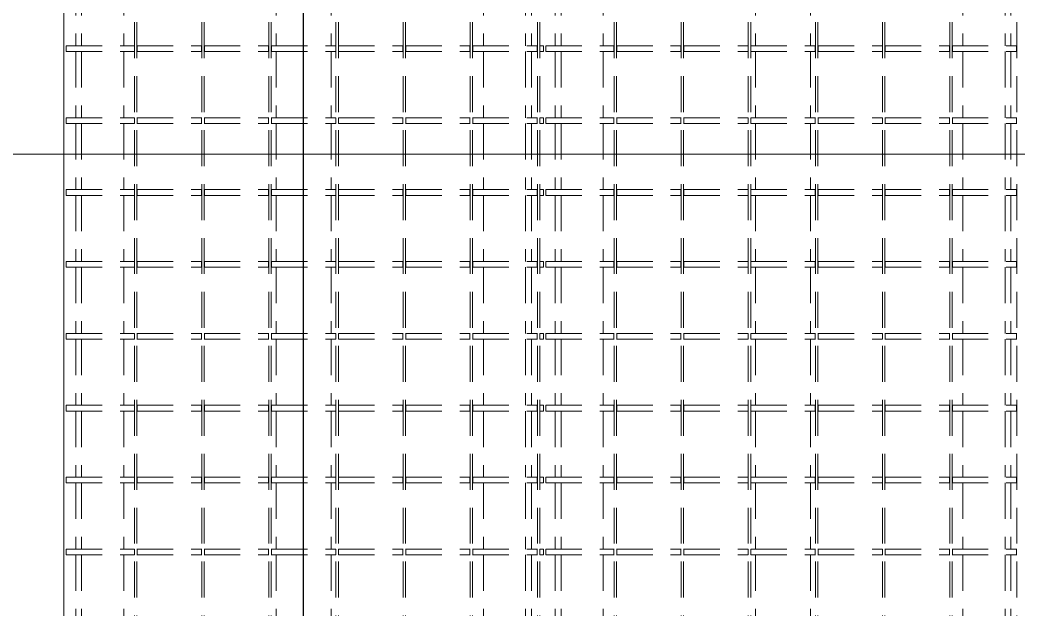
# Model space of a CAD drawing. Extents: x 28911 to 70911, y -59 to 29641.
# Drawn here: x 43681 to 45763, y 20314 to 21543 of the extents above; entities that cross this region are included whole.
import ezdxf
from ezdxf.lldxf.tags import DXFTag

# ---------------------------------------------------------------- set-up
doc = ezdxf.new("R2010")
doc.units = 0
doc.header["$LTSCALE"] = 300
doc.header["$MEASUREMENT"] = 0
doc.linetypes.add('CONTINUA', pattern=[0])
doc.linetypes.add('HIDDEN', pattern=[0.375, 0.25, -0.125])
for name, color, linetype, lineweight in [('20 CENTERLINE 0.05', 6, 'CENTER', 9), ('23 CONTINUA 0.35', 4, 'Continuous', 35), ('31 NASCOSTA 0.18', 3, 'HIDDEN', 18)]:
    doc.layers.add(name, color=color, linetype=linetype, lineweight=lineweight)
tags = doc.linetypes.add('CENTER', pattern=[2, 1.25, -0.25, 0.25, -0.25]).pattern_tags.tags
tags[10:11] = [DXFTag(74, 4), DXFTag(75, 0), DXFTag(340, '0'), DXFTag(46, 1.0), DXFTag(50, 0.0), DXFTag(44, 0.0), DXFTag(45, 0.0)]
tags[8:9] = [DXFTag(74, 4), DXFTag(75, 0), DXFTag(340, '0'), DXFTag(46, 1.0), DXFTag(50, 0.0), DXFTag(44, 0.0), DXFTag(45, 0.0)]
tags[6:7] = [DXFTag(74, 4), DXFTag(75, 0), DXFTag(340, '0'), DXFTag(46, 1.0), DXFTag(50, 0.0), DXFTag(44, 0.0), DXFTag(45, 0.0)]
tags[4:5] = [DXFTag(74, 4), DXFTag(75, 0), DXFTag(340, '0'), DXFTag(46, 1.0), DXFTag(50, 0.0), DXFTag(44, 0.0), DXFTag(45, 0.0)]

# ---------------------------------------------------------------- blocks, each defined once
blk = doc.blocks.new('A$C46c43aaa')
at = {"layer": '31 NASCOSTA 0.18', "color": 7, "linetype": 'CONTINUA'}
blk.add_line((-6000, 1730), (-6000, -1730), dxfattribs=at)
at = {"layer": '31 NASCOSTA 0.18', "color": 253}
for p, q in [((-5852.5, -1600), (-5852.5, 1600)), ((-5847.5, -1600), (-5847.5, 1600)), ((-5712.5, -1600), (-5712.5, 1600)), ((-5707.5, -1600), (-5707.5, 1600)), ((-5572.5, -1600), (-5572.5, 1600)), ((-5567.5, -1600), (-5567.5, 1600)), ((-5432.5, -1600), (-5432.5, 1600)), ((-5427.5, -1600), (-5427.5, 1600)), ((-5292.5, -1600), (-5292.5, 1600)), ((-5287.5, -1600), (-5287.5, 1600)), ((-5152.5, -1600), (-5152.5, 1600)), ((-5147.5, -1600), (-5147.5, 1600)), ((-5012.5, -1600), (-5012.5, 1600)), ((-5007.5, -1600), (-5007.5, 1600)), ((-4852.5, -1600), (-4852.5, 1600)), ((-4847.5, -1600), (-4847.5, 1600)), ((-4712.5, -1600), (-4712.5, 1600)), ((-4707.5, -1600), (-4707.5, 1600)), ((-4572.5, -1600), (-4572.5, 1600)), ((-4567.5, -1600), (-4567.5, 1600)), ((-4432.5, -1600), (-4432.5, 1600)), ((-4427.5, -1600), (-4427.5, 1600)), ((-4292.5, -1600), (-4292.5, 1600)), ((-4287.5, -1600), (-4287.5, 1600)), ((-4152.5, -1600), (-4152.5, 1600)), ((-4147.5, -1600), (-4147.5, 1600)), ((-4012.5, -1600), (-4012.5, 1600)), ((-5975, 364), (-5975, 226)), ((-5963, 364), (-5963, 226)), ((-5875, 364), (-5875, 226)), ((-5557.5, 364), (-5557.5, 226)), ((-5442.5, 364), (-5442.5, 226)), ((-5125, 364), (-5125, 226)), ((-5037, 364), (-5037, 226)), ((-5025, 364), (-5025, 226)), ((-4975, 364), (-4975, 226)), ((-4963, 364), (-4963, 226)), ((-4875, 364), (-4875, 226)), ((-4557.5, 364), (-4557.5, 226)), ((-4442.5, 364), (-4442.5, 226)), ((-4125, 364), (-4125, 226)), ((-4037, 364), (-4037, 226)), ((-4025, 364), (-4025, 226)), ((-5995, 214), (-5995, 226)), ((-5995, 226), (-5853, 226)), ((-5995, 214), (-5853, 214)), ((-5975, 214), (-5975, 76)), ((-5963, 214), (-5963, 76)), ((-5875, 214), (-5875, 76)), ((-5853, 214), (-5853, 226)), ((-5852.5, 226), (-5853, 226)), ((-5853, 214), (-5852.5, 214)), ((-5847, 226), (-5847.5, 226)), ((-5847.5, 214), (-5847, 214)), ((-5847, 214), (-5847, 226)), ((-5847, 226), (-5713, 226)), ((-5847, 214), (-5713, 214)), ((-5713, 214), (-5713, 226)), ((-5712.5, 226), (-5713, 226)), ((-5713, 214), (-5712.5, 214)), ((-5707, 226), (-5707.5, 226)), ((-5707.5, 214), (-5707, 214)), ((-5707, 214), (-5707, 226)), ((-5707, 226), (-5573, 226)), ((-5707, 214), (-5573, 214)), ((-5573, 214), (-5573, 226)), ((-5572.5, 226), (-5573, 226)), ((-5573, 214), (-5572.5, 214)), ((-5567, 226), (-5567.5, 226)), ((-5567.5, 214), (-5567, 214)), ((-5567, 214), (-5567, 226)), ((-5567, 226), (-5433, 226)), ((-5567, 214), (-5433, 214)), ((-5557.5, 214), (-5557.5, 76)), ((-5442.5, 214), (-5442.5, 76)), ((-5433, 214), (-5433, 226)), ((-5432.5, 226), (-5433, 226)), ((-5433, 214), (-5432.5, 214)), ((-5427, 226), (-5427.5, 226)), ((-5427.5, 214), (-5427, 214)), ((-5427, 214), (-5427, 226)), ((-5427, 226), (-5293, 226)), ((-5427, 214), (-5293, 214)), ((-5293, 214), (-5293, 226)), ((-5292.5, 226), (-5293, 226)), ((-5293, 214), (-5292.5, 214)), ((-5287, 226), (-5287.5, 226)), ((-5287.5, 214), (-5287, 214)), ((-5287, 214), (-5287, 226)), ((-5287, 226), (-5153, 226)), ((-5287, 214), (-5153, 214)), ((-5153, 214), (-5153, 226)), ((-5152.5, 226), (-5153, 226)), ((-5153, 214), (-5152.5, 214)), ((-5147, 226), (-5147.5, 226)), ((-5147.5, 214), (-5147, 214)), ((-5147, 214), (-5147, 226)), ((-5147, 226), (-5013, 226)), ((-5147, 214), (-5013, 214)), ((-5125, 214), (-5125, 76)), ((-5037, 214), (-5037, 76)), ((-5025, 214), (-5025, 76)), ((-5013, 214), (-5013, 226)), ((-5012.5, 226), (-5013, 226)), ((-5013, 214), (-5012.5, 214)), ((-5007, 226), (-5007.5, 226)), ((-5007.5, 214), (-5007, 214)), ((-5007, 214), (-5007, 226)), ((-5007, 226), (-5000, 226)), ((-5007, 214), (-5000, 214)), ((-5000, 214), (-5000, 226)), ((-4995, 214), (-4995, 226)), ((-4995, 226), (-4853, 226)), ((-4995, 214), (-4853, 214)), ((-4975, 214), (-4975, 76)), ((-4963, 214), (-4963, 76)), ((-4875, 214), (-4875, 76)), ((-4853, 214), (-4853, 226)), ((-4852.5, 226), (-4853, 226)), ((-4853, 214), (-4852.5, 214)), ((-4847, 226), (-4847.5, 226)), ((-4847.5, 214), (-4847, 214)), ((-4847, 214), (-4847, 226)), ((-4847, 226), (-4713, 226)), ((-4847, 214), (-4713, 214)), ((-4713, 214), (-4713, 226)), ((-4712.5, 226), (-4713, 226)), ((-4713, 214), (-4712.5, 214)), ((-4707, 226), (-4707.5, 226)), ((-4707.5, 214), (-4707, 214)), ((-4707, 214), (-4707, 226)), ((-4707, 226), (-4573, 226)), ((-4707, 214), (-4573, 214)), ((-4573, 214), (-4573, 226)), ((-4572.5, 226), (-4573, 226)), ((-4573, 214), (-4572.5, 214)), ((-4567, 226), (-4567.5, 226)), ((-4567.5, 214), (-4567, 214)), ((-4567, 214), (-4567, 226)), ((-4567, 226), (-4433, 226)), ((-4567, 214), (-4433, 214)), ((-4557.5, 214), (-4557.5, 76)), ((-4442.5, 214), (-4442.5, 76)), ((-4433, 214), (-4433, 226)), ((-4432.5, 226), (-4433, 226)), ((-4433, 214), (-4432.5, 214)), ((-4427, 226), (-4427.5, 226)), ((-4427.5, 214), (-4427, 214)), ((-4427, 214), (-4427, 226)), ((-4427, 226), (-4293, 226)), ((-4427, 214), (-4293, 214)), ((-4293, 214), (-4293, 226)), ((-4292.5, 226), (-4293, 226)), ((-4293, 214), (-4292.5, 214)), ((-4287, 226), (-4287.5, 226)), ((-4287.5, 214), (-4287, 214)), ((-4287, 214), (-4287, 226)), ((-4287, 226), (-4153, 226)), ((-4287, 214), (-4153, 214)), ((-4153, 214), (-4153, 226)), ((-4152.5, 226), (-4153, 226)), ((-4153, 214), (-4152.5, 214)), ((-4147, 226), (-4147.5, 226)), ((-4147.5, 214), (-4147, 214)), ((-4147, 214), (-4147, 226)), ((-4147, 226), (-4013, 226)), ((-4147, 214), (-4013, 214)), ((-4125, 214), (-4125, 76)), ((-4037, 214), (-4037, 76)), ((-4025, 214), (-4025, 76)), ((-4013, 214), (-4013, 226)), ((-4012.5, 226), (-4013, 226)), ((-4013, 214), (-4012.5, 214)), ((-5995, 64), (-5995, 76)), ((-5995, 76), (-5853, 76)), ((-5995, 64), (-5853, 64)), ((-5975, 64), (-5975, -74)), ((-5963, 64), (-5963, -74)), ((-5875, 64), (-5875, -74)), ((-5853, 64), (-5853, 76)), ((-5852.5, 76), (-5853, 76)), ((-5853, 64), (-5852.5, 64)), ((-5847, 76), (-5847.5, 76)), ((-5847.5, 64), (-5847, 64)), ((-5847, 64), (-5847, 76)), ((-5847, 76), (-5713, 76)), ((-5847, 64), (-5713, 64)), ((-5713, 64), (-5713, 76)), ((-5712.5, 76), (-5713, 76)), ((-5713, 64), (-5712.5, 64)), ((-5707, 76), (-5707.5, 76)), ((-5707.5, 64), (-5707, 64)), ((-5707, 64), (-5707, 76)), ((-5707, 76), (-5573, 76)), ((-5707, 64), (-5573, 64)), ((-5573, 64), (-5573, 76)), ((-5572.5, 76), (-5573, 76)), ((-5573, 64), (-5572.5, 64)), ((-5567, 76), (-5567.5, 76)), ((-5567.5, 64), (-5567, 64)), ((-5567, 64), (-5567, 76)), ((-5567, 76), (-5433, 76)), ((-5567, 64), (-5433, 64)), ((-5557.5, 64), (-5557.5, -74)), ((-5442.5, 64), (-5442.5, -74)), ((-5433, 64), (-5433, 76)), ((-5432.5, 76), (-5433, 76)), ((-5433, 64), (-5432.5, 64)), ((-5427, 76), (-5427.5, 76)), ((-5427.5, 64), (-5427, 64)), ((-5427, 64), (-5427, 76)), ((-5427, 76), (-5293, 76)), ((-5427, 64), (-5293, 64)), ((-5293, 64), (-5293, 76)), ((-5292.5, 76), (-5293, 76)), ((-5293, 64), (-5292.5, 64)), ((-5287, 76), (-5287.5, 76)), ((-5287.5, 64), (-5287, 64)), ((-5287, 64), (-5287, 76)), ((-5287, 76), (-5153, 76)), ((-5287, 64), (-5153, 64)), ((-5153, 64), (-5153, 76)), ((-5152.5, 76), (-5153, 76)), ((-5153, 64), (-5152.5, 64)), ((-5147, 76), (-5147.5, 76)), ((-5147.5, 64), (-5147, 64)), ((-5147, 64), (-5147, 76)), ((-5147, 76), (-5013, 76)), ((-5147, 64), (-5013, 64)), ((-5125, 64), (-5125, -74)), ((-5037, 64), (-5037, -74)), ((-5025, 64), (-5025, -74)), ((-5013, 64), (-5013, 76)), ((-5012.5, 76), (-5013, 76)), ((-5013, 64), (-5012.5, 64)), ((-5007, 76), (-5007.5, 76)), ((-5007.5, 64), (-5007, 64)), ((-5007, 76), (-5000, 76)), ((-5007, 64), (-5007, 76)), ((-5007, 64), (-5000, 64)), ((-5000, 64), (-5000, 76)), ((-4995, 64), (-4995, 76)), ((-4995, 76), (-4853, 76)), ((-4995, 64), (-4853, 64)), ((-4975, 64), (-4975, -74)), ((-4963, 64), (-4963, -74)), ((-4875, 64), (-4875, -74)), ((-4853, 64), (-4853, 76)), ((-4852.5, 76), (-4853, 76)), ((-4853, 64), (-4852.5, 64)), ((-4847, 76), (-4847.5, 76)), ((-4847.5, 64), (-4847, 64)), ((-4847, 64), (-4847, 76)), ((-4847, 76), (-4713, 76)), ((-4847, 64), (-4713, 64)), ((-4713, 64), (-4713, 76)), ((-4712.5, 76), (-4713, 76)), ((-4713, 64), (-4712.5, 64)), ((-4707, 76), (-4707.5, 76)), ((-4707.5, 64), (-4707, 64)), ((-4707, 64), (-4707, 76)), ((-4707, 76), (-4573, 76)), ((-4707, 64), (-4573, 64)), ((-4573, 64), (-4573, 76)), ((-4572.5, 76), (-4573, 76)), ((-4573, 64), (-4572.5, 64)), ((-4567, 76), (-4567.5, 76)), ((-4567.5, 64), (-4567, 64)), ((-4567, 64), (-4567, 76)), ((-4567, 76), (-4433, 76)), ((-4567, 64), (-4433, 64)), ((-4557.5, 64), (-4557.5, -74)), ((-4442.5, 64), (-4442.5, -74)), ((-4433, 64), (-4433, 76)), ((-4432.5, 76), (-4433, 76)), ((-4433, 64), (-4432.5, 64)), ((-4427, 76), (-4427.5, 76)), ((-4427.5, 64), (-4427, 64)), ((-4427, 64), (-4427, 76)), ((-4427, 76), (-4293, 76)), ((-4427, 64), (-4293, 64)), ((-4293, 64), (-4293, 76)), ((-4292.5, 76), (-4293, 76)), ((-4293, 64), (-4292.5, 64)), ((-4287, 76), (-4287.5, 76)), ((-4287.5, 64), (-4287, 64)), ((-4287, 64), (-4287, 76)), ((-4287, 76), (-4153, 76)), ((-4287, 64), (-4153, 64)), ((-4153, 64), (-4153, 76)), ((-4152.5, 76), (-4153, 76)), ((-4153, 64), (-4152.5, 64)), ((-4147, 76), (-4147.5, 76)), ((-4147.5, 64), (-4147, 64)), ((-4147, 64), (-4147, 76)), ((-4147, 76), (-4013, 76)), ((-4147, 64), (-4013, 64)), ((-4125, 64), (-4125, -74)), ((-4037, 64), (-4037, -74)), ((-4025, 64), (-4025, -74)), ((-4013, 64), (-4013, 76)), ((-4012.5, 76), (-4013, 76)), ((-4013, 64), (-4012.5, 64)), ((-5995, -86), (-5995, -74)), ((-5995, -74), (-5853, -74)), ((-5853, -86), (-5853, -74)), ((-5852.5, -74), (-5853, -74)), ((-5847, -74), (-5847.5, -74)), ((-5847, -86), (-5847, -74)), ((-5847, -74), (-5713, -74)), ((-5713, -86), (-5713, -74)), ((-5712.5, -74), (-5713, -74)), ((-5707, -74), (-5707.5, -74)), ((-5707, -86), (-5707, -74)), ((-5707, -74), (-5573, -74)), ((-5573, -86), (-5573, -74)), ((-5572.5, -74), (-5573, -74)), ((-5567, -74), (-5567.5, -74)), ((-5567, -86), (-5567, -74)), ((-5567, -74), (-5433, -74)), ((-5433, -86), (-5433, -74)), ((-5432.5, -74), (-5433, -74)), ((-5427, -74), (-5427.5, -74)), ((-5427, -86), (-5427, -74)), ((-5427, -74), (-5293, -74)), ((-5293, -86), (-5293, -74)), ((-5292.5, -74), (-5293, -74)), ((-5287, -74), (-5287.5, -74)), ((-5287, -86), (-5287, -74)), ((-5287, -74), (-5153, -74)), ((-5153, -86), (-5153, -74)), ((-5152.5, -74), (-5153, -74)), ((-5147, -74), (-5147.5, -74)), ((-5147, -86), (-5147, -74)), ((-5147, -74), (-5013, -74)), ((-5013, -86), (-5013, -74)), ((-5012.5, -74), (-5013, -74)), ((-5007, -74), (-5007.5, -74)), ((-5007, -86), (-5007, -74)), ((-5007, -74), (-5000, -74)), ((-5000, -86), (-5000, -74)), ((-4995, -86), (-4995, -74)), ((-4995, -74), (-4853, -74)), ((-4853, -86), (-4853, -74)), ((-4852.5, -74), (-4853, -74)), ((-4847, -74), (-4847.5, -74)), ((-4847, -86), (-4847, -74)), ((-4847, -74), (-4713, -74)), ((-4713, -86), (-4713, -74)), ((-4712.5, -74), (-4713, -74)), ((-4707, -74), (-4707.5, -74)), ((-4707, -86), (-4707, -74)), ((-4707, -74), (-4573, -74)), ((-4573, -86), (-4573, -74)), ((-4572.5, -74), (-4573, -74)), ((-4567, -74), (-4567.5, -74)), ((-4567, -86), (-4567, -74)), ((-4567, -74), (-4433, -74)), ((-4433, -86), (-4433, -74)), ((-4432.5, -74), (-4433, -74)), ((-4427, -74), (-4427.5, -74)), ((-4427, -86), (-4427, -74)), ((-4427, -74), (-4293, -74)), ((-4293, -86), (-4293, -74)), ((-4292.5, -74), (-4293, -74)), ((-4287, -74), (-4287.5, -74)), ((-4287, -86), (-4287, -74)), ((-4287, -74), (-4153, -74)), ((-4153, -86), (-4153, -74)), ((-4152.5, -74), (-4153, -74)), ((-4147, -74), (-4147.5, -74)), ((-4147, -86), (-4147, -74)), ((-4147, -74), (-4013, -74)), ((-4013, -86), (-4013, -74)), ((-4012.5, -74), (-4013, -74)), ((-5995, -86), (-5853, -86)), ((-5975, -86), (-5975, -224)), ((-5963, -86), (-5963, -224)), ((-5875, -86), (-5875, -224)), ((-5853, -86), (-5852.5, -86)), ((-5847.5, -86), (-5847, -86)), ((-5847, -86), (-5713, -86)), ((-5713, -86), (-5712.5, -86)), ((-5707.5, -86), (-5707, -86)), ((-5707, -86), (-5573, -86)), ((-5573, -86), (-5572.5, -86)), ((-5567.5, -86), (-5567, -86)), ((-5567, -86), (-5433, -86)), ((-5557.5, -86), (-5557.5, -224)), ((-5442.5, -86), (-5442.5, -224)), ((-5433, -86), (-5432.5, -86)), ((-5427.5, -86), (-5427, -86)), ((-5427, -86), (-5293, -86)), ((-5293, -86), (-5292.5, -86)), ((-5287.5, -86), (-5287, -86)), ((-5287, -86), (-5153, -86)), ((-5153, -86), (-5152.5, -86)), ((-5147.5, -86), (-5147, -86)), ((-5147, -86), (-5013, -86)), ((-5125, -86), (-5125, -224)), ((-5037, -86), (-5037, -224)), ((-5025, -86), (-5025, -224)), ((-5013, -86), (-5012.5, -86)), ((-5007.5, -86), (-5007, -86)), ((-5007, -86), (-5000, -86)), ((-4995, -86), (-4853, -86)), ((-4975, -86), (-4975, -224)), ((-4963, -86), (-4963, -224)), ((-4875, -86), (-4875, -224)), ((-4853, -86), (-4852.5, -86)), ((-4847.5, -86), (-4847, -86)), ((-4847, -86), (-4713, -86)), ((-4713, -86), (-4712.5, -86)), ((-4707.5, -86), (-4707, -86)), ((-4707, -86), (-4573, -86)), ((-4573, -86), (-4572.5, -86)), ((-4567.5, -86), (-4567, -86)), ((-4567, -86), (-4433, -86)), ((-4557.5, -86), (-4557.5, -224)), ((-4442.5, -86), (-4442.5, -224)), ((-4433, -86), (-4432.5, -86)), ((-4427.5, -86), (-4427, -86)), ((-4427, -86), (-4293, -86)), ((-4293, -86), (-4292.5, -86)), ((-4287.5, -86), (-4287, -86)), ((-4287, -86), (-4153, -86)), ((-4153, -86), (-4152.5, -86)), ((-4147.5, -86), (-4147, -86)), ((-4147, -86), (-4013, -86)), ((-4125, -86), (-4125, -224)), ((-4037, -86), (-4037, -224)), ((-4025, -86), (-4025, -224)), ((-4013, -86), (-4012.5, -86)), ((-5995, -236), (-5995, -224)), ((-5995, -224), (-5853, -224)), ((-5853, -236), (-5853, -224)), ((-5852.5, -224), (-5853, -224)), ((-5847, -224), (-5847.5, -224)), ((-5847, -236), (-5847, -224)), ((-5847, -224), (-5713, -224)), ((-5713, -236), (-5713, -224)), ((-5712.5, -224), (-5713, -224)), ((-5707, -224), (-5707.5, -224)), ((-5707, -236), (-5707, -224)), ((-5707, -224), (-5573, -224)), ((-5573, -236), (-5573, -224)), ((-5572.5, -224), (-5573, -224)), ((-5567, -224), (-5567.5, -224)), ((-5567, -236), (-5567, -224)), ((-5567, -224), (-5433, -224)), ((-5433, -236), (-5433, -224)), ((-5432.5, -224), (-5433, -224)), ((-5427, -224), (-5427.5, -224)), ((-5427, -236), (-5427, -224)), ((-5427, -224), (-5293, -224)), ((-5293, -236), (-5293, -224)), ((-5292.5, -224), (-5293, -224)), ((-5287, -224), (-5287.5, -224)), ((-5287, -236), (-5287, -224)), ((-5287, -224), (-5153, -224)), ((-5153, -236), (-5153, -224)), ((-5152.5, -224), (-5153, -224)), ((-5147, -224), (-5147.5, -224)), ((-5147, -236), (-5147, -224)), ((-5147, -224), (-5013, -224)), ((-5013, -236), (-5013, -224)), ((-5012.5, -224), (-5013, -224)), ((-5007, -224), (-5007.5, -224)), ((-5007, -236), (-5007, -224)), ((-5007, -224), (-5000, -224)), ((-5000, -236), (-5000, -224)), ((-4995, -236), (-4995, -224)), ((-4995, -224), (-4853, -224)), ((-4853, -236), (-4853, -224)), ((-4852.5, -224), (-4853, -224)), ((-4847, -224), (-4847.5, -224)), ((-4847, -236), (-4847, -224)), ((-4847, -224), (-4713, -224)), ((-4713, -236), (-4713, -224)), ((-4712.5, -224), (-4713, -224)), ((-4707, -224), (-4707.5, -224)), ((-4707, -236), (-4707, -224)), ((-4707, -224), (-4573, -224)), ((-4573, -236), (-4573, -224)), ((-4572.5, -224), (-4573, -224)), ((-4567, -224), (-4567.5, -224)), ((-4567, -236), (-4567, -224)), ((-4567, -224), (-4433, -224)), ((-4433, -236), (-4433, -224)), ((-4432.5, -224), (-4433, -224)), ((-4427, -224), (-4427.5, -224)), ((-4427, -236), (-4427, -224)), ((-4427, -224), (-4293, -224)), ((-4293, -236), (-4293, -224)), ((-4292.5, -224), (-4293, -224)), ((-4287, -224), (-4287.5, -224)), ((-4287, -236), (-4287, -224)), ((-4287, -224), (-4153, -224)), ((-4153, -236), (-4153, -224)), ((-4152.5, -224), (-4153, -224)), ((-4147, -224), (-4147.5, -224)), ((-4147, -236), (-4147, -224)), ((-4147, -224), (-4013, -224)), ((-4013, -236), (-4013, -224)), ((-4012.5, -224), (-4013, -224)), ((-5995, -236), (-5853, -236)), ((-5975, -236), (-5975, -374)), ((-5963, -236), (-5963, -374)), ((-5875, -236), (-5875, -374)), ((-5853, -236), (-5852.5, -236)), ((-5847.5, -236), (-5847, -236)), ((-5847, -236), (-5713, -236)), ((-5713, -236), (-5712.5, -236)), ((-5707.5, -236), (-5707, -236)), ((-5707, -236), (-5573, -236)), ((-5573, -236), (-5572.5, -236)), ((-5567.5, -236), (-5567, -236)), ((-5567, -236), (-5433, -236)), ((-5557.5, -236), (-5557.5, -374)), ((-5442.5, -236), (-5442.5, -374)), ((-5433, -236), (-5432.5, -236)), ((-5427.5, -236), (-5427, -236)), ((-5427, -236), (-5293, -236)), ((-5293, -236), (-5292.5, -236)), ((-5287.5, -236), (-5287, -236)), ((-5287, -236), (-5153, -236)), ((-5153, -236), (-5152.5, -236)), ((-5147.5, -236), (-5147, -236)), ((-5147, -236), (-5013, -236)), ((-5125, -236), (-5125, -374)), ((-5037, -236), (-5037, -374)), ((-5025, -236), (-5025, -374)), ((-5013, -236), (-5012.5, -236)), ((-5007.5, -236), (-5007, -236)), ((-5007, -236), (-5000, -236)), ((-4995, -236), (-4853, -236)), ((-4975, -236), (-4975, -374)), ((-4963, -236), (-4963, -374)), ((-4875, -236), (-4875, -374)), ((-4853, -236), (-4852.5, -236)), ((-4847.5, -236), (-4847, -236)), ((-4847, -236), (-4713, -236)), ((-4713, -236), (-4712.5, -236)), ((-4707.5, -236), (-4707, -236)), ((-4707, -236), (-4573, -236)), ((-4573, -236), (-4572.5, -236)), ((-4567.5, -236), (-4567, -236)), ((-4567, -236), (-4433, -236)), ((-4557.5, -236), (-4557.5, -374)), ((-4442.5, -236), (-4442.5, -374)), ((-4433, -236), (-4432.5, -236)), ((-4427.5, -236), (-4427, -236)), ((-4427, -236), (-4293, -236)), ((-4293, -236), (-4292.5, -236)), ((-4287.5, -236), (-4287, -236)), ((-4287, -236), (-4153, -236)), ((-4153, -236), (-4152.5, -236)), ((-4147.5, -236), (-4147, -236)), ((-4147, -236), (-4013, -236)), ((-4125, -236), (-4125, -374)), ((-4037, -236), (-4037, -374)), ((-4025, -236), (-4025, -374)), ((-4013, -236), (-4012.5, -236)), ((-5995, -386), (-5995, -374)), ((-5995, -374), (-5853, -374)), ((-5853, -386), (-5853, -374)), ((-5852.5, -374), (-5853, -374)), ((-5847, -374), (-5847.5, -374)), ((-5847, -386), (-5847, -374)), ((-5847, -374), (-5713, -374)), ((-5713, -386), (-5713, -374)), ((-5712.5, -374), (-5713, -374)), ((-5707, -374), (-5707.5, -374)), ((-5707, -386), (-5707, -374)), ((-5707, -374), (-5573, -374)), ((-5573, -386), (-5573, -374)), ((-5572.5, -374), (-5573, -374)), ((-5567, -374), (-5567.5, -374)), ((-5567, -386), (-5567, -374)), ((-5567, -374), (-5433, -374)), ((-5433, -386), (-5433, -374)), ((-5432.5, -374), (-5433, -374)), ((-5427, -374), (-5427.5, -374)), ((-5427, -386), (-5427, -374)), ((-5427, -374), (-5293, -374)), ((-5293, -386), (-5293, -374)), ((-5292.5, -374), (-5293, -374)), ((-5287, -374), (-5287.5, -374)), ((-5287, -386), (-5287, -374)), ((-5287, -374), (-5153, -374)), ((-5153, -386), (-5153, -374)), ((-5152.5, -374), (-5153, -374)), ((-5147, -374), (-5147.5, -374)), ((-5147, -386), (-5147, -374)), ((-5147, -374), (-5013, -374)), ((-5013, -386), (-5013, -374)), ((-5012.5, -374), (-5013, -374)), ((-5007, -374), (-5007.5, -374)), ((-5007, -374), (-5000, -374)), ((-5007, -386), (-5007, -374)), ((-5000, -386), (-5000, -374)), ((-4995, -386), (-4995, -374)), ((-4995, -374), (-4853, -374)), ((-4853, -386), (-4853, -374)), ((-4852.5, -374), (-4853, -374)), ((-4847, -374), (-4847.5, -374)), ((-4847, -386), (-4847, -374)), ((-4847, -374), (-4713, -374)), ((-4713, -386), (-4713, -374)), ((-4712.5, -374), (-4713, -374)), ((-4707, -374), (-4707.5, -374)), ((-4707, -386), (-4707, -374)), ((-4707, -374), (-4573, -374)), ((-4573, -386), (-4573, -374)), ((-4572.5, -374), (-4573, -374)), ((-4567, -374), (-4567.5, -374)), ((-4567, -386), (-4567, -374)), ((-4567, -374), (-4433, -374)), ((-4433, -386), (-4433, -374)), ((-4432.5, -374), (-4433, -374)), ((-4427, -374), (-4427.5, -374)), ((-4427, -386), (-4427, -374)), ((-4427, -374), (-4293, -374)), ((-4293, -386), (-4293, -374)), ((-4292.5, -374), (-4293, -374)), ((-4287, -374), (-4287.5, -374)), ((-4287, -386), (-4287, -374)), ((-4287, -374), (-4153, -374)), ((-4153, -386), (-4153, -374)), ((-4152.5, -374), (-4153, -374)), ((-4147, -374), (-4147.5, -374)), ((-4147, -386), (-4147, -374)), ((-4147, -374), (-4013, -374)), ((-4013, -386), (-4013, -374)), ((-4012.5, -374), (-4013, -374)), ((-5995, -386), (-5853, -386)), ((-5975, -386), (-5975, -524)), ((-5963, -386), (-5963, -524)), ((-5875, -386), (-5875, -524)), ((-5853, -386), (-5852.5, -386)), ((-5847.5, -386), (-5847, -386)), ((-5847, -386), (-5713, -386)), ((-5713, -386), (-5712.5, -386)), ((-5707.5, -386), (-5707, -386)), ((-5707, -386), (-5573, -386)), ((-5573, -386), (-5572.5, -386)), ((-5567.5, -386), (-5567, -386)), ((-5567, -386), (-5433, -386)), ((-5557.5, -386), (-5557.5, -524)), ((-5442.5, -386), (-5442.5, -524)), ((-5433, -386), (-5432.5, -386)), ((-5427.5, -386), (-5427, -386)), ((-5427, -386), (-5293, -386)), ((-5293, -386), (-5292.5, -386)), ((-5287.5, -386), (-5287, -386)), ((-5287, -386), (-5153, -386)), ((-5153, -386), (-5152.5, -386)), ((-5147.5, -386), (-5147, -386)), ((-5147, -386), (-5013, -386)), ((-5125, -386), (-5125, -524)), ((-5037, -386), (-5037, -524)), ((-5025, -386), (-5025, -524)), ((-5013, -386), (-5012.5, -386)), ((-5007.5, -386), (-5007, -386)), ((-5007, -386), (-5000, -386)), ((-4995, -386), (-4853, -386)), ((-4975, -386), (-4975, -524)), ((-4963, -386), (-4963, -524)), ((-4875, -386), (-4875, -524)), ((-4853, -386), (-4852.5, -386)), ((-4847.5, -386), (-4847, -386)), ((-4847, -386), (-4713, -386)), ((-4713, -386), (-4712.5, -386)), ((-4707.5, -386), (-4707, -386)), ((-4707, -386), (-4573, -386)), ((-4573, -386), (-4572.5, -386)), ((-4567.5, -386), (-4567, -386)), ((-4567, -386), (-4433, -386)), ((-4557.5, -386), (-4557.5, -524)), ((-4442.5, -386), (-4442.5, -524)), ((-4433, -386), (-4432.5, -386)), ((-4427.5, -386), (-4427, -386)), ((-4427, -386), (-4293, -386)), ((-4293, -386), (-4292.5, -386)), ((-4287.5, -386), (-4287, -386)), ((-4287, -386), (-4153, -386)), ((-4153, -386), (-4152.5, -386)), ((-4147.5, -386), (-4147, -386)), ((-4147, -386), (-4013, -386)), ((-4125, -386), (-4125, -524)), ((-4037, -386), (-4037, -524)), ((-4025, -386), (-4025, -524)), ((-4013, -386), (-4012.5, -386)), ((-5995, -536), (-5995, -524)), ((-5995, -524), (-5853, -524)), ((-5995, -536), (-5853, -536)), ((-5975, -536), (-5975, -674)), ((-5963, -536), (-5963, -674)), ((-5875, -536), (-5875, -674)), ((-5853, -536), (-5853, -524)), ((-5852.5, -524), (-5853, -524)), ((-5853, -536), (-5852.5, -536)), ((-5847, -524), (-5847.5, -524)), ((-5847.5, -536), (-5847, -536)), ((-5847, -536), (-5847, -524)), ((-5847, -524), (-5713, -524)), ((-5847, -536), (-5713, -536)), ((-5713, -536), (-5713, -524)), ((-5712.5, -524), (-5713, -524)), ((-5713, -536), (-5712.5, -536)), ((-5707, -524), (-5707.5, -524)), ((-5707.5, -536), (-5707, -536)), ((-5707, -536), (-5707, -524)), ((-5707, -524), (-5573, -524)), ((-5707, -536), (-5573, -536)), ((-5573, -536), (-5573, -524)), ((-5572.5, -524), (-5573, -524)), ((-5573, -536), (-5572.5, -536)), ((-5567, -524), (-5567.5, -524)), ((-5567.5, -536), (-5567, -536)), ((-5567, -536), (-5567, -524)), ((-5567, -524), (-5433, -524)), ((-5567, -536), (-5433, -536)), ((-5557.5, -536), (-5557.5, -674)), ((-5442.5, -536), (-5442.5, -674)), ((-5433, -536), (-5433, -524)), ((-5432.5, -524), (-5433, -524)), ((-5433, -536), (-5432.5, -536)), ((-5427, -524), (-5427.5, -524)), ((-5427.5, -536), (-5427, -536)), ((-5427, -536), (-5427, -524)), ((-5427, -524), (-5293, -524)), ((-5427, -536), (-5293, -536)), ((-5293, -536), (-5293, -524)), ((-5292.5, -524), (-5293, -524)), ((-5293, -536), (-5292.5, -536)), ((-5287, -524), (-5287.5, -524)), ((-5287.5, -536), (-5287, -536)), ((-5287, -536), (-5287, -524)), ((-5287, -524), (-5153, -524)), ((-5287, -536), (-5153, -536)), ((-5153, -536), (-5153, -524)), ((-5152.5, -524), (-5153, -524)), ((-5153, -536), (-5152.5, -536)), ((-5147, -524), (-5147.5, -524)), ((-5147.5, -536), (-5147, -536)), ((-5147, -536), (-5147, -524)), ((-5147, -524), (-5013, -524)), ((-5147, -536), (-5013, -536)), ((-5125, -536), (-5125, -674)), ((-5037, -536), (-5037, -674)), ((-5025, -536), (-5025, -674)), ((-5013, -536), (-5013, -524)), ((-5012.5, -524), (-5013, -524)), ((-5013, -536), (-5012.5, -536)), ((-5007, -524), (-5007.5, -524)), ((-5007.5, -536), (-5007, -536)), ((-5007, -524), (-5000, -524)), ((-5007, -536), (-5007, -524)), ((-5007, -536), (-5000, -536)), ((-5000, -536), (-5000, -524)), ((-4995, -536), (-4995, -524)), ((-4995, -524), (-4853, -524)), ((-4995, -536), (-4853, -536)), ((-4975, -536), (-4975, -674)), ((-4963, -536), (-4963, -674)), ((-4875, -536), (-4875, -674)), ((-4853, -536), (-4853, -524)), ((-4852.5, -524), (-4853, -524)), ((-4853, -536), (-4852.5, -536)), ((-4847, -524), (-4847.5, -524)), ((-4847.5, -536), (-4847, -536)), ((-4847, -536), (-4847, -524)), ((-4847, -524), (-4713, -524)), ((-4847, -536), (-4713, -536)), ((-4713, -536), (-4713, -524)), ((-4712.5, -524), (-4713, -524)), ((-4713, -536), (-4712.5, -536)), ((-4707, -524), (-4707.5, -524)), ((-4707.5, -536), (-4707, -536)), ((-4707, -536), (-4707, -524)), ((-4707, -524), (-4573, -524)), ((-4707, -536), (-4573, -536)), ((-4573, -536), (-4573, -524)), ((-4572.5, -524), (-4573, -524)), ((-4573, -536), (-4572.5, -536)), ((-4567, -524), (-4567.5, -524)), ((-4567.5, -536), (-4567, -536)), ((-4567, -536), (-4567, -524)), ((-4567, -524), (-4433, -524)), ((-4567, -536), (-4433, -536)), ((-4557.5, -536), (-4557.5, -674)), ((-4442.5, -536), (-4442.5, -674)), ((-4433, -536), (-4433, -524)), ((-4432.5, -524), (-4433, -524)), ((-4433, -536), (-4432.5, -536)), ((-4427, -524), (-4427.5, -524)), ((-4427.5, -536), (-4427, -536)), ((-4427, -536), (-4427, -524)), ((-4427, -524), (-4293, -524)), ((-4427, -536), (-4293, -536)), ((-4293, -536), (-4293, -524)), ((-4292.5, -524), (-4293, -524)), ((-4293, -536), (-4292.5, -536)), ((-4287, -524), (-4287.5, -524)), ((-4287.5, -536), (-4287, -536)), ((-4287, -536), (-4287, -524)), ((-4287, -524), (-4153, -524)), ((-4287, -536), (-4153, -536)), ((-4153, -536), (-4153, -524)), ((-4152.5, -524), (-4153, -524)), ((-4153, -536), (-4152.5, -536)), ((-4147, -524), (-4147.5, -524)), ((-4147.5, -536), (-4147, -536)), ((-4147, -536), (-4147, -524)), ((-4147, -524), (-4013, -524)), ((-4147, -536), (-4013, -536)), ((-4125, -536), (-4125, -674)), ((-4037, -536), (-4037, -674)), ((-4025, -536), (-4025, -674)), ((-4013, -536), (-4013, -524)), ((-4012.5, -524), (-4013, -524)), ((-4013, -536), (-4012.5, -536)), ((-5995, -686), (-5995, -674)), ((-5995, -674), (-5853, -674)), ((-5995, -686), (-5853, -686)), ((-5975, -686), (-5975, -824)), ((-5963, -686), (-5963, -824)), ((-5875, -686), (-5875, -824)), ((-5853, -686), (-5853, -674)), ((-5852.5, -674), (-5853, -674)), ((-5853, -686), (-5852.5, -686)), ((-5847, -674), (-5847.5, -674)), ((-5847.5, -686), (-5847, -686)), ((-5847, -686), (-5847, -674)), ((-5847, -674), (-5713, -674)), ((-5847, -686), (-5713, -686)), ((-5713, -686), (-5713, -674)), ((-5712.5, -674), (-5713, -674)), ((-5713, -686), (-5712.5, -686)), ((-5707, -674), (-5707.5, -674)), ((-5707.5, -686), (-5707, -686)), ((-5707, -686), (-5707, -674)), ((-5707, -674), (-5573, -674)), ((-5707, -686), (-5573, -686)), ((-5573, -686), (-5573, -674)), ((-5572.5, -674), (-5573, -674)), ((-5573, -686), (-5572.5, -686)), ((-5567, -674), (-5567.5, -674)), ((-5567.5, -686), (-5567, -686)), ((-5567, -686), (-5567, -674)), ((-5567, -674), (-5433, -674)), ((-5567, -686), (-5433, -686)), ((-5557.5, -686), (-5557.5, -824)), ((-5442.5, -686), (-5442.5, -824)), ((-5433, -686), (-5433, -674)), ((-5432.5, -674), (-5433, -674)), ((-5433, -686), (-5432.5, -686)), ((-5427, -674), (-5427.5, -674)), ((-5427.5, -686), (-5427, -686)), ((-5427, -686), (-5427, -674)), ((-5427, -674), (-5293, -674)), ((-5427, -686), (-5293, -686)), ((-5293, -686), (-5293, -674)), ((-5292.5, -674), (-5293, -674)), ((-5293, -686), (-5292.5, -686)), ((-5287, -674), (-5287.5, -674)), ((-5287.5, -686), (-5287, -686)), ((-5287, -686), (-5287, -674)), ((-5287, -674), (-5153, -674)), ((-5287, -686), (-5153, -686)), ((-5153, -686), (-5153, -674)), ((-5152.5, -674), (-5153, -674)), ((-5153, -686), (-5152.5, -686)), ((-5147, -674), (-5147.5, -674)), ((-5147.5, -686), (-5147, -686)), ((-5147, -686), (-5147, -674)), ((-5147, -674), (-5013, -674)), ((-5147, -686), (-5013, -686)), ((-5125, -686), (-5125, -824)), ((-5037, -686), (-5037, -824)), ((-5025, -686), (-5025, -824)), ((-5013, -686), (-5013, -674)), ((-5012.5, -674), (-5013, -674)), ((-5013, -686), (-5012.5, -686)), ((-5007, -674), (-5007.5, -674)), ((-5007.5, -686), (-5007, -686)), ((-5007, -686), (-5007, -674)), ((-5007, -674), (-5000, -674)), ((-5007, -686), (-5000, -686)), ((-5000, -686), (-5000, -674)), ((-4995, -686), (-4995, -674)), ((-4995, -674), (-4853, -674)), ((-4995, -686), (-4853, -686)), ((-4975, -686), (-4975, -824)), ((-4963, -686), (-4963, -824)), ((-4875, -686), (-4875, -824)), ((-4853, -686), (-4853, -674)), ((-4852.5, -674), (-4853, -674)), ((-4853, -686), (-4852.5, -686)), ((-4847, -674), (-4847.5, -674)), ((-4847.5, -686), (-4847, -686)), ((-4847, -686), (-4847, -674)), ((-4847, -674), (-4713, -674)), ((-4847, -686), (-4713, -686)), ((-4713, -686), (-4713, -674)), ((-4712.5, -674), (-4713, -674)), ((-4713, -686), (-4712.5, -686)), ((-4707, -674), (-4707.5, -674)), ((-4707.5, -686), (-4707, -686)), ((-4707, -686), (-4707, -674)), ((-4707, -674), (-4573, -674)), ((-4707, -686), (-4573, -686)), ((-4573, -686), (-4573, -674)), ((-4572.5, -674), (-4573, -674)), ((-4573, -686), (-4572.5, -686)), ((-4567, -674), (-4567.5, -674)), ((-4567.5, -686), (-4567, -686)), ((-4567, -686), (-4567, -674)), ((-4567, -674), (-4433, -674)), ((-4567, -686), (-4433, -686)), ((-4557.5, -686), (-4557.5, -824)), ((-4442.5, -686), (-4442.5, -824)), ((-4433, -686), (-4433, -674)), ((-4432.5, -674), (-4433, -674)), ((-4433, -686), (-4432.5, -686)), ((-4427, -674), (-4427.5, -674)), ((-4427.5, -686), (-4427, -686)), ((-4427, -686), (-4427, -674)), ((-4427, -674), (-4293, -674)), ((-4427, -686), (-4293, -686)), ((-4293, -686), (-4293, -674)), ((-4292.5, -674), (-4293, -674)), ((-4293, -686), (-4292.5, -686)), ((-4287, -674), (-4287.5, -674)), ((-4287.5, -686), (-4287, -686)), ((-4287, -686), (-4287, -674)), ((-4287, -674), (-4153, -674)), ((-4287, -686), (-4153, -686)), ((-4153, -686), (-4153, -674)), ((-4152.5, -674), (-4153, -674)), ((-4153, -686), (-4152.5, -686)), ((-4147, -674), (-4147.5, -674)), ((-4147.5, -686), (-4147, -686)), ((-4147, -686), (-4147, -674)), ((-4147, -674), (-4013, -674)), ((-4147, -686), (-4013, -686)), ((-4125, -686), (-4125, -824)), ((-4037, -686), (-4037, -824)), ((-4025, -686), (-4025, -824)), ((-4013, -686), (-4013, -674)), ((-4012.5, -674), (-4013, -674)), ((-4013, -686), (-4012.5, -686)), ((-5995, -836), (-5995, -824)), ((-5995, -824), (-5853, -824)), ((-5853, -836), (-5853, -824)), ((-5852.5, -824), (-5853, -824)), ((-5847, -824), (-5847.5, -824)), ((-5847, -836), (-5847, -824)), ((-5847, -824), (-5713, -824)), ((-5713, -836), (-5713, -824)), ((-5712.5, -824), (-5713, -824)), ((-5707, -824), (-5707.5, -824)), ((-5707, -836), (-5707, -824)), ((-5707, -824), (-5573, -824)), ((-5573, -836), (-5573, -824)), ((-5572.5, -824), (-5573, -824)), ((-5567, -824), (-5567.5, -824)), ((-5567, -836), (-5567, -824)), ((-5567, -824), (-5433, -824)), ((-5433, -836), (-5433, -824)), ((-5432.5, -824), (-5433, -824)), ((-5427, -824), (-5427.5, -824)), ((-5427, -836), (-5427, -824)), ((-5427, -824), (-5293, -824)), ((-5293, -836), (-5293, -824)), ((-5292.5, -824), (-5293, -824)), ((-5287, -824), (-5287.5, -824)), ((-5287, -836), (-5287, -824)), ((-5287, -824), (-5153, -824)), ((-5153, -836), (-5153, -824)), ((-5152.5, -824), (-5153, -824)), ((-5147, -824), (-5147.5, -824)), ((-5147, -836), (-5147, -824)), ((-5147, -824), (-5013, -824)), ((-5013, -836), (-5013, -824)), ((-5012.5, -824), (-5013, -824)), ((-5007, -824), (-5007.5, -824)), ((-5007, -836), (-5007, -824)), ((-5007, -824), (-5000, -824)), ((-5000, -836), (-5000, -824)), ((-4995, -836), (-4995, -824)), ((-4995, -824), (-4853, -824)), ((-4853, -836), (-4853, -824)), ((-4852.5, -824), (-4853, -824)), ((-4847, -824), (-4847.5, -824)), ((-4847, -836), (-4847, -824)), ((-4847, -824), (-4713, -824)), ((-4713, -836), (-4713, -824)), ((-4712.5, -824), (-4713, -824)), ((-4707, -824), (-4707.5, -824)), ((-4707, -836), (-4707, -824)), ((-4707, -824), (-4573, -824)), ((-4573, -836), (-4573, -824)), ((-4572.5, -824), (-4573, -824)), ((-4567, -824), (-4567.5, -824)), ((-4567, -836), (-4567, -824)), ((-4567, -824), (-4433, -824)), ((-4433, -836), (-4433, -824)), ((-4432.5, -824), (-4433, -824)), ((-4427, -824), (-4427.5, -824)), ((-4427, -836), (-4427, -824)), ((-4427, -824), (-4293, -824)), ((-4293, -836), (-4293, -824)), ((-4292.5, -824), (-4293, -824)), ((-4287, -824), (-4287.5, -824)), ((-4287, -836), (-4287, -824)), ((-4287, -824), (-4153, -824)), ((-4153, -836), (-4153, -824)), ((-4152.5, -824), (-4153, -824)), ((-4147, -824), (-4147.5, -824)), ((-4147, -836), (-4147, -824)), ((-4147, -824), (-4013, -824)), ((-4013, -836), (-4013, -824)), ((-4012.5, -824), (-4013, -824)), ((-5995, -836), (-5853, -836)), ((-5975, -836), (-5975, -974)), ((-5963, -836), (-5963, -974)), ((-5875, -836), (-5875, -974)), ((-5853, -836), (-5852.5, -836)), ((-5847.5, -836), (-5847, -836)), ((-5847, -836), (-5713, -836)), ((-5713, -836), (-5712.5, -836)), ((-5707.5, -836), (-5707, -836)), ((-5707, -836), (-5573, -836)), ((-5573, -836), (-5572.5, -836)), ((-5567.5, -836), (-5567, -836)), ((-5567, -836), (-5433, -836)), ((-5557.5, -836), (-5557.5, -974)), ((-5442.5, -836), (-5442.5, -974)), ((-5433, -836), (-5432.5, -836)), ((-5427.5, -836), (-5427, -836)), ((-5427, -836), (-5293, -836)), ((-5293, -836), (-5292.5, -836)), ((-5287.5, -836), (-5287, -836)), ((-5287, -836), (-5153, -836)), ((-5153, -836), (-5152.5, -836)), ((-5147.5, -836), (-5147, -836)), ((-5147, -836), (-5013, -836)), ((-5125, -836), (-5125, -974)), ((-5037, -836), (-5037, -974)), ((-5025, -836), (-5025, -974)), ((-5013, -836), (-5012.5, -836)), ((-5007.5, -836), (-5007, -836)), ((-5007, -836), (-5000, -836)), ((-4995, -836), (-4853, -836)), ((-4975, -836), (-4975, -974)), ((-4963, -836), (-4963, -974)), ((-4875, -836), (-4875, -974)), ((-4853, -836), (-4852.5, -836)), ((-4847.5, -836), (-4847, -836)), ((-4847, -836), (-4713, -836)), ((-4713, -836), (-4712.5, -836)), ((-4707.5, -836), (-4707, -836)), ((-4707, -836), (-4573, -836)), ((-4573, -836), (-4572.5, -836)), ((-4567.5, -836), (-4567, -836)), ((-4567, -836), (-4433, -836)), ((-4557.5, -836), (-4557.5, -974)), ((-4442.5, -836), (-4442.5, -974)), ((-4433, -836), (-4432.5, -836)), ((-4427.5, -836), (-4427, -836)), ((-4427, -836), (-4293, -836)), ((-4293, -836), (-4292.5, -836)), ((-4287.5, -836), (-4287, -836)), ((-4287, -836), (-4153, -836)), ((-4153, -836), (-4152.5, -836)), ((-4147.5, -836), (-4147, -836)), ((-4147, -836), (-4013, -836)), ((-4125, -836), (-4125, -974)), ((-4037, -836), (-4037, -974)), ((-4025, -836), (-4025, -974)), ((-4013, -836), (-4012.5, -836))]:
    blk.add_line(p, q, dxfattribs=at)
blk = doc.blocks.new('*U74')
at = {"color": 1, "linetype": 'CONTINUA', "ltscale": 5}
blk.add_line((-12000, -1500), (-12000, 1500), dxfattribs=at)

msp = doc.modelspace()

# ---------------------------------------------------------------- linework, layer by layer
at = {"layer": '20 CENTERLINE 0.05'}
msp.add_line((42272.732, 21262.689), (60272.732, 21262.689), dxfattribs=at)

# ---------------------------------------------------------------- block references
at = {"ltscale": 50}
msp.add_blockref('*U74', (56272.732, 21262.689), dxfattribs=at)
at = {"layer": '23 CONTINUA 0.35'}
msp.add_blockref('A$C46c43aaa', (49772.732, 21262.689), dxfattribs=at)

doc.saveas('drawing.dxf')
